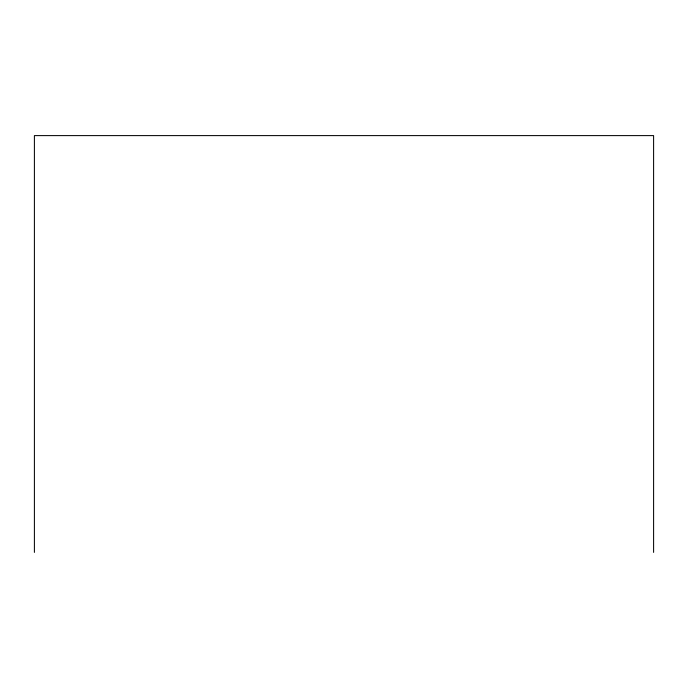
<?xml version="1.0" encoding="UTF-8"?>
<svg xmlns="http://www.w3.org/2000/svg" width="688" height="688" viewBox="0 0 688 688"><rect width="100%" height="100%" fill="white"/><g stroke="black" fill="none" stroke-linecap="round" stroke-linejoin="round"><path stroke-width="1.03" d="M653.6 552.395L653.6 135.605L34.4 135.605L34.4 552.395"/></g></svg>
